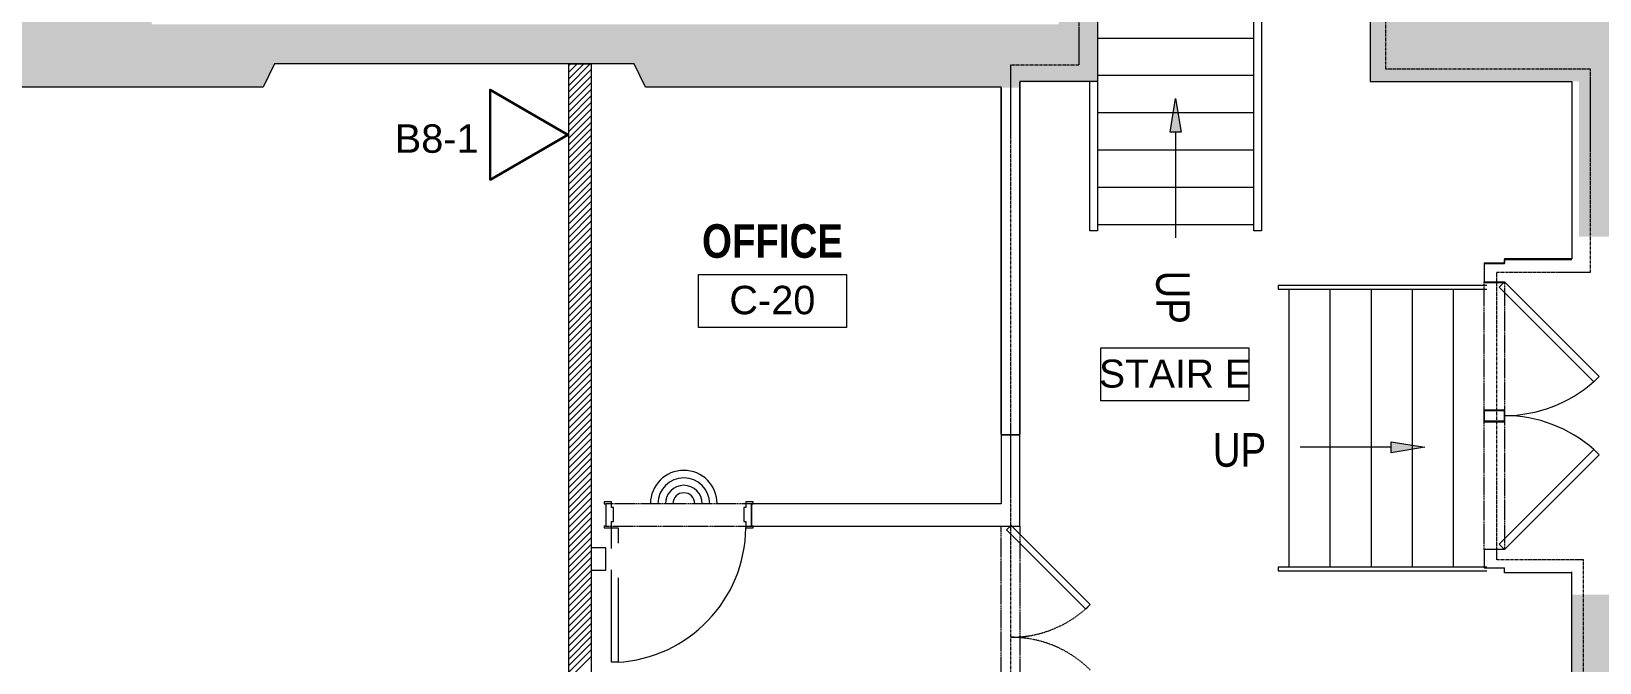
# Model space of a CAD drawing. Header units: inches. Extents: x 891 to 14187, y -1169 to 3232.
# Drawn here: x 2972.5 to 3393.1, y 2487.9 to 2657.2 of the extents above; entities that cross this region are included whole.
import ezdxf

# ---------------------------------------------------------------- set-up
doc = ezdxf.new("R2010")
doc.units = ezdxf.units.IN
doc.header["$MEASUREMENT"] = 0
doc.linetypes.add('IMPORT-IMPORT-HIDDEN2', pattern=[0.1875, 0.125, -0.0625])
doc.linetypes.add('IMPORT-IMPORT-PHANTOM2', pattern=[1.25, 0.625, -0.125, 0.125, -0.125, 0.125, -0.125])
doc.layers.add('_DROPS_IDFS', color=7, linetype='Continuous')
for name, color, linetype, lineweight in [('_OPTEC_LAYER', 1, 'Continuous', 30), ('A-CO -WALL', 7, 'Continuous', 9), ('A-CO-DOOR', 7, 'Continuous', 9), ('A-CO-RM TAG', 7, 'Continuous', 9), ('A-DOOR', 7, 'Continuous', 9), ('A-DOOR-EXG', 7, 'Continuous', 9), ('A-DOOR-HEAD', 7, 'IMPORT-IMPORT-HIDDEN2', 9), ('A-Hatch', 7, 'Continuous', 9), ('A-HATCH-1HR', 7, 'Continuous', 9), ('A-STAIR-EX_G', 7, 'Continuous', 9), ('A-STAIR-TAG', 7, 'Continuous', 9), ('A-WALL-INT NEW', 7, 'Continuous', 9), ('EX-EXT-CORE', 7, 'Continuous', 9), ('EX-Int Wall', 7, 'Continuous', 9), ('MUC-Text', 7, 'Continuous', 9), ('SPEAKER', 10, 'Continuous', 20), ('WALL TYPE', 7, 'IMPORT-IMPORT-PHANTOM2', 9)]:
    doc.layers.add(name, color=color, linetype=linetype, lineweight=lineweight)
doc.styles.add('Arial', font='arial.ttf', dxfattribs={"height": 7.623})
doc.styles.add('Arial Narrow_2', font='ARIALN.TTF', dxfattribs={"height": 9})
doc.styles.add('Arial Narrow_B', font='ARIALNB.TTF', dxfattribs={"height": 9})
doc.styles.add('Arial_1', font='arial.ttf', dxfattribs={"height": 7.5})

# ---------------------------------------------------------------- blocks, each defined once
blk = doc.blocks.new('_DATA')
at = {"layer": '_DROPS_IDFS', "color": 1, "lineweight": 30}
blk.add_lwpolyline([(24.61, 42.64), (12.55, 21.75), (36.67, 21.75)], close=True, dxfattribs=at)

msp = doc.modelspace()

# ---------------------------------------------------------------- hatches: boundary and pattern name
at = {"layer": 'A-Hatch'}
h = msp.add_hatch(color=9, dxfattribs=at)
h.paths.add_polyline_path([(902.98, 1392.82), (1989.97, 1392.82), (1989.97, 1512.82), (1996.97, 1512.82), (1996.97, 1539.9), (1996, 1539.9), (1996, 1644.32), (2009.46, 1644.32), (2009.46, 1668.07), (2006.46, 1668.07), (1997.97, 1676.55), (1997.97, 1680.58), (1997.87, 1680.58), (1997.87, 1684.89), (1989.97, 1684.89), (1989.97, 1680.82), (1952.41, 1680.82), (1952.41, 1656.82), (1958.41, 1656.82), (1958.41, 1633.82), (1984.41, 1633.82), (1982.41, 1561.82), (1952.41, 1561.82), (1952.41, 1496.82), (1960.41, 1496.82), (1960.41, 1426.82), (1759.1, 1426.82), (1758.63, 1426.43), (1758.31, 1426.82), (1618.55, 1426.82), (1618.55, 1417.82), (923.48, 1417.82), (923.48, 1659.82), (1020.74, 1659.82), (1020.74, 2639.14), (992.98, 2639.14), (992.98, 1680.82), (902.98, 1680.82)])
h.paths.add_polyline_path([(3252.83, 1512.82), (3414.94, 1512.82), (3414.94, 1648.82), (3485.94, 1648.82), (3485.94, 1617.82), (3590.94, 1617.82), (3590.94, 1648.82), (3647.76, 1648.82), (3647.76, 2678.99), (3563.76, 2678.99), (3563.76, 2801.87), (3653.76, 2801.87), (3653.76, 2933.87), (3525.76, 2933.87), (3525.76, 2891.87), (3542.76, 2891.87), (3542.76, 2901.87), (3622.76, 2901.87), (3622.76, 2843.87), (3525.76, 2843.87), (3525.76, 2801.87), (3439.74, 2801.87), (3439.74, 2712.4), (3384.94, 2712.4), (3384.94, 2679.34), (3298.58, 2679.32), (3298.58, 2671.34), (3331.58, 2671.34), (3331.58, 2643.73), (3387.6, 2643.73), (3387.6, 2602.12), (3410.69, 2602.12), (3410.69, 2506.12), (3385.6, 2506.12), (3385.6, 2213.73), (3478.36, 2213.73), (3478.36, 2221.26), (3556.25, 2221.26), (3556.25, 2247.26), (3478.36, 2247.26), (3478.36, 2320.26), (3556.25, 2320.26), (3556.25, 2345.26), (3478.36, 2345.26), (3478.36, 2420.26), (3574.37, 2420.26), (3574.37, 2445.26), (3478.36, 2445.26), (3478.36, 2479.57), (3439.74, 2479.57), (3439.74, 2493.26), (3578.02, 2493.26), (3578.02, 2505.26), (3439.74, 2505.26), (3439.74, 2601.26), (3530.8, 2601.26), (3530.8, 2613.26), (3491.98, 2613.26), (3491.98, 2699.77), (3544.98, 2699.77), (3544.98, 2656.26), (3623.39, 2656.26), (3623.36, 2505.26), (3614.02, 2505.26), (3614.02, 2493.26), (3623.36, 2493.26), (3623.2, 2445.26), (3604.37, 2445.26), (3604.37, 2420.26), (3623.36, 2420.26), (3623.36, 2345.26), (3586.25, 2345.26), (3586.25, 2320.26), (3623.36, 2320.26), (3623.36, 2247.26), (3586.25, 2247.26), (3586.25, 2221.26), (3623.36, 2221.26), (3623.36, 2145.26), (3587.2, 2145.51), (3586.28, 2120.04), (3623.36, 2119.26), (3623.36, 2038.66), (3588.24, 2040.57), (3586.25, 2016.68), (3623.36, 2014.66), (3623.36, 1965.26), (3586.93, 1964.56), (3587.07, 1957.11), (3623.36, 1958.25), (3623.36, 1907.41), (3586.97, 1906.63), (3587.07, 1898.63), (3623.36, 1899.41), (3623.36, 1847.41), (3587.7, 1847.41), (3587.79, 1839.41), (3623.36, 1839.41), (3624.09, 1790.91), (3588.39, 1790.68), (3588.49, 1782.18), (3624.22, 1782.41), (3624.9, 1737.92), (3589.04, 1737.24), (3589.14, 1728.74), (3625.03, 1729.42), (3625.85, 1675.41), (3559.85, 1675.41), (3559.85, 1650.41), (3513.85, 1647.41), (3513.85, 1675.41), (3465.85, 1675.41), (3465.85, 1678.32), (3386.6, 1678.32), (3386.6, 1539.9), (3252.83, 1539.9)])
h.paths.add_polyline_path([(3386.6, 1751.32), (3465.5, 1751.32), (3464.85, 1781.41), (3558.94, 1782), (3558.89, 1790.5), (3464.85, 1789.91), (3465.85, 1825.41), (3440.85, 1825.41), (3440.85, 1841.41), (3532.85, 1841.41), (3532.85, 1839.41), (3558.2, 1839.41), (3558.2, 1847.41), (3532.85, 1847.41), (3532.85, 1884.41), (3520.85, 1884.41), (3520.85, 1852.74), (3441.85, 1852.74), (3441.85, 1863.74), (3414.94, 1863.74), (3414.94, 1851.12), (3386.6, 1851.12), (3386.6, 1812.64), (3330.6, 1812.64), (3330.6, 1774.05), (3386.6, 1774.05)])
h.paths.add_polyline_path([(1020.74, 2639.04), (1020.74, 3214.97), (1056.98, 3214.97), (1056.98, 3232.36), (992.98, 3232.36), (992.98, 2639.04)])
h = msp.add_hatch(color=9, dxfattribs=at)
h.paths.add_polyline_path([(2360.64, 2633.56), (2384.64, 2633.56), (2384.64, 2642.06), (2440.64, 2642.06), (2443.67, 2648.3), (2456, 2648.3), (2456, 2674.3), (2452.5, 2674.3), (2452.5, 2679.3), (2431.95, 2679.3), (2431.95, 2717.87), (2404.53, 2765.36), (2404.53, 2802.37), (2377.63, 2802.37), (2377.63, 2781.42), (2387.27, 2769.93), (2383.18, 2722.3), (2363.64, 2683.56), (2363.64, 2681.56), (2360.64, 2681.56), (2360.64, 2639.56)])
h.paths.add_polyline_path([(3137.17, 2642.06), (3237.6, 2642.06), (3237.6, 2643.53), (3258.39, 2643.53), (3258.39, 2676.84), (3247.99, 2676.84), (3247.99, 2659.03), (3004.77, 2659.03), (3004.77, 2679.34), (2932.5, 2679.3), (2932.5, 2674.3), (2929, 2674.3), (2929.01, 2648.3), (2936.14, 2648.3), (2939.17, 2642.06), (3034.64, 2642.06), (3037.67, 2648.3), (3134.14, 2648.3), (3136.55, 2643.34)])
h.paths.add_polyline_path([(2638.64, 2642.06), (2641.67, 2648.3), (2654, 2648.3), (2654, 2674.3), (2650.5, 2674.3), (2650.5, 2679.3), (2536.5, 2679.3), (2536.5, 2674.3), (2533, 2674.3), (2533.01, 2648.3), (2540.14, 2648.3), (2543.17, 2642.06)])
h.paths.add_polyline_path([(2836.64, 2642.06), (2839.67, 2648.3), (2852, 2648.3), (2852, 2674.3), (2848.5, 2674.3), (2848.5, 2679.3), (2734.5, 2679.3), (2734.5, 2674.3), (2731, 2674.3), (2731.01, 2648.3), (2738.14, 2648.3), (2741.17, 2642.06)])
at = {"layer": 'MUC-Text'}
for points in [[(3277.89, 2630.14), (3280.89, 2630.14), (3279.39, 2639.14)], [(3337.2, 2544.16), (3346.2, 2545.66), (3337.2, 2547.16)]]:
    msp.add_hatch(color=8, dxfattribs=at).paths.add_polyline_path(points)

# ---------------------------------------------------------------- linework, layer by layer
at = {"layer": 'A-CO -WALL', "color": 135, "lineweight": 20}
for p, q in [((3237.6, 2548.97), (3232.6, 2548.97)), ((3232.6, 2548.97), (3232.6, 2530.53)), ((3237.6, 2524.53), (3237.6, 2548.97)), ((3232.6, 2530.53), (3165.6, 2530.53)), ((3165.6, 2530.53), (3165.6, 2524.53)), ((3165.6, 2524.53), (3234.46, 2524.53)), ((3232.6, 2524.53), (3237.6, 2524.53)), ((3126.6, 2518.74), (3122.6, 2518.74)), ((3126.6, 2512.74), (3126.6, 2518.74)), ((3122.6, 2512.74), (3126.6, 2512.74))]:
    msp.add_line(p, q, dxfattribs=at)
at = {"layer": 'A-CO-DOOR', "color": 8, "flags": 128}
for points in [[(3126.1, 2530.53), (3126.6, 2530.53), (3126.6, 2524.53), (3126.1, 2524.53), (3126.1, 2524.03), (3128.1, 2524.03), (3128.1, 2525.78), (3128.61, 2525.78), (3128.61, 2529.53), (3128.1, 2529.53), (3128.1, 2531.03), (3126.1, 2531.03)], [(3164.1, 2524.03), (3166.1, 2524.03), (3166.1, 2524.53), (3165.6, 2524.53), (3165.6, 2530.53), (3166.1, 2530.53), (3166.1, 2531.03), (3164.1, 2531.03), (3164.1, 2529.53), (3163.59, 2529.53), (3163.59, 2525.78), (3164.1, 2525.78)]]:
    msp.add_lwpolyline(points, close=True, dxfattribs=at)
for points in [[(3128.1, 2518.54), (3128.1, 2524.03), (3129.85, 2524.03), (3129.85, 2519.95)], [(3129.85, 2510.62), (3129.85, 2488.03), (3128.1, 2488.03), (3128.1, 2512.79)]]:
    msp.add_lwpolyline(points, dxfattribs=at)
at = {"layer": 'A-CO-DOOR', "color": 55, "lineweight": 13, "flags": 128}
for points in [[(3128.1, 2518.54), (3128.1, 2524.03), (3129.85, 2524.03), (3129.85, 2519.95)], [(3129.85, 2510.62), (3129.85, 2488.03), (3128.1, 2488.03), (3128.1, 2512.79)]]:
    msp.add_lwpolyline(points, dxfattribs=at)
at = {"layer": 'A-CO-DOOR', "color": 8}
msp.add_arc((3127.61, 2524.48), 36.5, 273.1299, 359.2953, dxfattribs=at)
at = {"layer": 'A-CO-RM TAG', "color": 8, "flags": 128}
msp.add_lwpolyline([(3151.39, 2592.02), (3191.07, 2592.02), (3191.07, 2577.8), (3151.39, 2577.8)], close=True, dxfattribs=at)
at = {"layer": 'A-DOOR', "color": 8}
for p, q in [((3235.28, 2524.73), (3234.04, 2523.49)), ((3256.49, 2503.52), (3235.28, 2524.73)), ((3234.04, 2523.49), (3255.26, 2502.28)), ((3255.26, 2502.28), (3256.49, 2503.52))]:
    msp.add_line(p, q, dxfattribs=at)
at = {"layer": 'A-DOOR', "color": 8, "linetype": 'IMPORT-IMPORT-HIDDEN2'}
for centre, start, end in [((3235.28, 2524.73), 270, 315), ((3235.28, 2464.73), 45, 90)]:
    msp.add_arc(centre, 30, start, end, dxfattribs=at)
at = {"layer": 'A-DOOR-EXG', "color": 8, "flags": 128}
msp.add_lwpolyline([(3367.59, 2590.02), (3392.95, 2564.66), (3391.54, 2563.25), (3366.18, 2588.61)], close=True, dxfattribs=at)
at = {"layer": 'A-DOOR-EXG', "color": 8}
msp.add_lwpolyline([(3367.59, 2518.3), (3392.95, 2543.65), (3391.54, 2545.06), (3366.18, 2519.7)], close=True, dxfattribs=at)
for centre, start, end in [((3367.52, 2590.45), 270.1238, 311.4653), ((3367.51, 2517.87), 48.5347, 89.8762)]:
    msp.add_arc(centre, 36.29, start, end, dxfattribs=at)
at = {"layer": 'A-DOOR-HEAD', "color": 8}
for p, q in [((3362.09, 2590.02), (3367.59, 2590.02)), ((3362.09, 2518.3), (3362.09, 2590.02)), ((3367.59, 2590.02), (3367.59, 2518.3)), ((3232.6, 2524.53), (3237.6, 2524.53)), ((3232.6, 2464.73), (3232.6, 2524.53)), ((3237.6, 2524.53), (3237.6, 2464.73)), ((3367.59, 2518.3), (3362.09, 2518.3))]:
    msp.add_line(p, q, dxfattribs=at)
at = {"layer": 'A-DOOR-HEAD', "color": 8, "flags": 128}
msp.add_lwpolyline([(3126.6, 2524.53), (3165.6, 2524.53), (3165.6, 2530.53), (3126.6, 2530.53)], close=True, dxfattribs=at)
at = {"layer": 'A-HATCH-1HR', "color": 8}
for p, q in [((3116.6, 2647.99), (3117.1, 2648.49)), ((3116.6, 2646.23), (3118.87, 2648.49)), ((3116.6, 2644.46), (3120.64, 2648.49)), ((3116.6, 2642.69), (3122.4, 2648.49)), ((3116.6, 2640.92), (3122.6, 2646.92)), ((3116.6, 2639.15), (3122.6, 2645.15)), ((3116.6, 2637.39), (3122.6, 2643.39)), ((3116.6, 2635.62), (3122.6, 2641.62)), ((3116.6, 2633.85), (3122.6, 2639.85)), ((3116.6, 2632.08), (3122.6, 2638.08)), ((3116.6, 2630.32), (3122.6, 2636.32)), ((3116.6, 2628.55), (3122.6, 2634.55)), ((3116.6, 2626.78), (3122.6, 2632.78)), ((3116.6, 2625.01), (3122.6, 2631.01)), ((3116.6, 2623.24), (3122.6, 2629.24)), ((3116.6, 2621.48), (3122.6, 2627.48)), ((3116.6, 2619.71), (3122.6, 2625.71)), ((3116.6, 2617.94), (3122.6, 2623.94)), ((3116.6, 2616.17), (3122.6, 2622.17)), ((3116.6, 2614.41), (3122.6, 2620.41)), ((3116.6, 2612.64), (3122.6, 2618.64)), ((3116.6, 2610.87), (3122.6, 2616.87)), ((3116.6, 2609.1), (3122.6, 2615.1)), ((3116.6, 2607.33), (3122.6, 2613.33)), ((3116.6, 2605.57), (3122.6, 2611.57)), ((3116.6, 2603.8), (3122.6, 2609.8)), ((3116.6, 2602.03), (3122.6, 2608.03)), ((3116.6, 2600.26), (3122.6, 2606.26)), ((3116.6, 2598.5), (3122.6, 2604.5)), ((3116.6, 2596.73), (3122.6, 2602.73)), ((3116.6, 2594.96), (3122.6, 2600.96)), ((3116.6, 2593.19), (3122.6, 2599.19)), ((3116.6, 2591.42), (3122.6, 2597.42)), ((3116.6, 2589.66), (3122.6, 2595.66)), ((3116.6, 2587.89), (3122.6, 2593.89)), ((3116.6, 2586.12), (3122.6, 2592.12)), ((3116.6, 2584.35), (3122.6, 2590.35)), ((3116.6, 2582.59), (3122.6, 2588.59)), ((3116.6, 2580.82), (3122.6, 2586.82)), ((3116.6, 2579.05), (3122.6, 2585.05)), ((3116.6, 2577.28), (3122.6, 2583.28)), ((3116.6, 2575.51), (3122.6, 2581.51)), ((3116.6, 2573.75), (3122.6, 2579.75)), ((3116.6, 2571.98), (3122.6, 2577.98)), ((3116.6, 2570.21), (3122.6, 2576.21)), ((3116.6, 2568.44), (3122.6, 2574.44)), ((3116.6, 2566.68), (3122.6, 2572.68)), ((3116.6, 2564.91), (3122.6, 2570.91)), ((3116.6, 2563.14), (3122.6, 2569.14)), ((3116.6, 2561.37), (3122.6, 2567.37)), ((3116.6, 2559.6), (3122.6, 2565.6)), ((3116.6, 2557.84), (3122.6, 2563.84)), ((3116.6, 2556.07), (3122.6, 2562.07)), ((3116.6, 2554.3), (3122.6, 2560.3)), ((3116.6, 2552.53), (3122.6, 2558.53)), ((3116.6, 2550.77), (3122.6, 2556.77)), ((3116.6, 2549), (3122.6, 2555)), ((3116.6, 2547.23), (3122.6, 2553.23)), ((3116.6, 2545.46), (3122.6, 2551.46)), ((3116.6, 2543.69), (3122.6, 2549.69)), ((3116.6, 2541.93), (3122.6, 2547.93)), ((3116.6, 2540.16), (3122.6, 2546.16)), ((3116.6, 2538.39), (3122.6, 2544.39)), ((3116.6, 2536.62), (3122.6, 2542.62)), ((3116.6, 2534.86), (3122.6, 2540.86)), ((3116.6, 2533.09), (3122.6, 2539.09)), ((3116.6, 2531.32), (3122.6, 2537.32)), ((3116.6, 2529.55), (3122.6, 2535.55)), ((3116.6, 2527.79), (3122.6, 2533.79)), ((3116.6, 2526.02), (3122.6, 2532.02)), ((3116.6, 2524.25), (3122.6, 2530.25)), ((3116.6, 2522.48), (3122.6, 2528.48)), ((3116.6, 2520.71), (3122.6, 2526.71)), ((3116.6, 2518.95), (3122.6, 2524.95)), ((3116.6, 2517.18), (3122.6, 2523.18)), ((3116.6, 2515.41), (3122.6, 2521.41)), ((3116.6, 2513.64), (3122.6, 2519.64)), ((3116.6, 2511.88), (3122.6, 2517.88)), ((3116.6, 2510.11), (3122.6, 2516.11)), ((3116.6, 2508.34), (3122.6, 2514.34)), ((3116.6, 2506.57), (3122.6, 2512.57)), ((3116.6, 2504.8), (3122.6, 2510.8)), ((3116.6, 2503.04), (3122.6, 2509.04)), ((3116.6, 2501.27), (3122.6, 2507.27)), ((3116.6, 2499.5), (3122.6, 2505.5)), ((3116.6, 2497.73), (3122.6, 2503.73)), ((3116.6, 2495.97), (3122.6, 2501.97)), ((3116.6, 2494.2), (3122.6, 2500.2)), ((3116.6, 2492.43), (3122.6, 2498.43)), ((3116.6, 2490.66), (3122.6, 2496.66)), ((3116.6, 2488.89), (3122.6, 2494.89)), ((3116.6, 2487.13), (3122.6, 2493.13)), ((3116.6, 2485.36), (3122.6, 2491.36)), ((3116.6, 2483.59), (3122.6, 2489.59))]:
    msp.add_line(p, q, dxfattribs=at)
at = {"layer": 'A-STAIR-EX_G', "color": 8}
for p, q in [((3300.39, 2603.73), (3300.39, 2671.34)), ((3302.39, 2671.34), (3302.39, 2603.73)), ((3300.39, 2655.3), (3258.39, 2655.3)), ((3256.39, 2603.73), (3256.39, 2643.73)), ((3300.39, 2645.3), (3258.39, 2645.3)), ((3258.39, 2643.73), (3258.39, 2603.73)), ((3300.39, 2635.3), (3258.39, 2635.3)), ((3300.39, 2625.3), (3258.39, 2625.3)), ((3300.39, 2615.3), (3258.39, 2615.3)), ((3258.39, 2603.73), (3256.39, 2603.73)), ((3300.39, 2605.3), (3258.39, 2605.3)), ((3302.39, 2603.73), (3300.39, 2603.73)), ((3362.89, 2589.04), (3306.89, 2589.04)), ((3306.89, 2589.04), (3306.89, 2588.04)), ((3306.89, 2588.04), (3362.89, 2588.04)), ((3309.87, 2513.54), (3309.87, 2588.04)), ((3320.87, 2513.54), (3320.87, 2588.04)), ((3331.87, 2513.54), (3331.87, 2588.04)), ((3342.87, 2513.54), (3342.87, 2588.04)), ((3353.87, 2513.54), (3353.87, 2588.04)), ((3362.89, 2513.54), (3306.89, 2513.54)), ((3306.89, 2513.54), (3306.89, 2512.54)), ((3306.89, 2512.54), (3362.89, 2512.54))]:
    msp.add_line(p, q, dxfattribs=at)
at = {"layer": 'A-STAIR-TAG', "color": 8, "flags": 128}
msp.add_lwpolyline([(3259.32, 2572.3), (3299, 2572.3), (3299, 2558.08), (3259.32, 2558.08)], close=True, dxfattribs=at)
at = {"layer": 'A-WALL-INT NEW', "color": 135, "lineweight": 20}
for p, q in [((3116.6, 2648.49), (3122.6, 2648.49)), ((3116.6, 2276.3), (3116.6, 2648.49)), ((3122.6, 2648.49), (3122.6, 2270.3))]:
    msp.add_line(p, q, dxfattribs=at)
at = {"layer": 'EX-EXT-CORE', "color": 8}
for p, q in [((3258.39, 2674.34), (3258.39, 2643.73)), ((3331.58, 2671.34), (3331.58, 2643.73)), ((3037.67, 2648.49), (3034.64, 2642.25)), ((3134.14, 2648.49), (3037.67, 2648.49)), ((3137.17, 2642.25), (3134.14, 2648.49)), ((3034.64, 2642.25), (2939.17, 2642.25)), ((3232.6, 2642.25), (3137.17, 2642.25)), ((3232.6, 2549.16), (3232.6, 2642.25)), ((3258.39, 2643.73), (3237.6, 2643.73)), ((3237.6, 2643.73), (3237.6, 2549.16)), ((3331.58, 2643.73), (3385.6, 2643.73)), ((3385.6, 2643.73), (3385.6, 2596.23)), ((3385.6, 2596.23), (3367.6, 2596.23)), ((3367.6, 2596.23), (3367.6, 2595.02)), ((3367.59, 2595.02), (3362.09, 2595.02)), ((3362.09, 2595.02), (3362.09, 2590.02)), ((3362.09, 2590.02), (3367.59, 2590.02)), ((3367.59, 2555.6), (3362.09, 2555.6)), ((3362.09, 2555.6), (3362.09, 2552.72)), ((3367.59, 2552.72), (3367.59, 2555.6)), ((3232.6, 2548.97), (3237.6, 2548.97)), ((3362.09, 2552.72), (3367.59, 2552.72)), ((3367.59, 2518.3), (3362.09, 2518.3)), ((3362.09, 2518.3), (3362.09, 2513.3)), ((3362.09, 2513.3), (3367.59, 2513.3)), ((3367.6, 2512.23), (3367.6, 2513.3)), ((3385.6, 2457.73), (3385.6, 2512.23))]:
    msp.add_line(p, q, dxfattribs=at)
at = {"layer": 'EX-Int Wall', "color": 8}
for p, q in [((3232.6, 2642.06), (3232.6, 2548.97)), ((3237.6, 2548.97), (3237.6, 2643.53)), ((3367.6, 2594.82), (3367.6, 2596.03)), ((3367.6, 2596.03), (3385.6, 2596.03)), ((3367.59, 2594.82), (3362.09, 2594.82)), ((3362.09, 2594.82), (3362.09, 2589.82)), ((3362.09, 2589.82), (3367.59, 2589.82)), ((3367.59, 2555.4), (3362.09, 2555.4)), ((3362.09, 2555.4), (3362.09, 2552.52)), ((3367.59, 2552.52), (3367.59, 2555.4)), ((3232.6, 2548.97), (3237.6, 2548.97)), ((3362.09, 2552.52), (3367.59, 2552.52)), ((3362.09, 2518.1), (3362.09, 2513.3)), ((3367.6, 2512.03), (3367.6, 2513.1)), ((3385.6, 2512.03), (3367.6, 2512.03))]:
    msp.add_line(p, q, dxfattribs=at)
at = {"layer": 'MUC-Text', "color": 8}
for p, q in [((3277.89, 2630.14), (3279.39, 2639.14)), ((3279.39, 2639.14), (3280.89, 2630.14)), ((3280.89, 2630.14), (3277.89, 2630.14)), ((3279.39, 2630.14), (3279.39, 2610.85)), ((3279.39, 2610.85), (3279.39, 2601.85)), ((3321.82, 2545.66), (3312.82, 2545.66)), ((3337.2, 2545.66), (3321.82, 2545.66)), ((3337.2, 2544.16), (3337.2, 2547.16)), ((3337.2, 2547.16), (3346.2, 2545.66)), ((3346.2, 2545.66), (3337.2, 2544.16))]:
    msp.add_line(p, q, dxfattribs=at)
at = {"layer": 'SPEAKER', "color": 3}
for radius in [8.94, 6.94, 4.94, 2.93]:
    msp.add_arc((3147.47, 2530.53), radius, 0, 180, dxfattribs=at)
at = {"layer": 'WALL TYPE', "color": 8}
for p, q in [((3253.46, 2675.34), (3253.46, 2648.1)), ((3335.73, 2647), (3335.73, 2675.34)), ((3253.46, 2648.1), (3235.09, 2648.1)), ((3235.09, 2648.1), (3235.09, 2454.44)), ((3390.66, 2647), (3335.73, 2647)), ((3390.66, 2592.65), (3390.66, 2647)), ((3365.56, 2515.48), (3365.56, 2592.65)), ((3365.56, 2592.65), (3390.66, 2592.65)), ((3388.78, 2515.48), (3365.56, 2515.48)), ((3388.78, 2454.44), (3388.78, 2515.48))]:
    msp.add_line(p, q, dxfattribs=at)

# ---------------------------------------------------------------- block references
at = {"layer": '_OPTEC_LAYER', "rotation": 270}
msp.add_blockref('_DATA', (3073.76, 2654.07), dxfattribs=at)

# ---------------------------------------------------------------- texts
at = {"layer": '_OPTEC_LAYER', "insert": (3069.95, 2632.24), "char_height": 7.623, "attachment_point": 1, "style": 'Arial'}
msp.add_mtext_dynamic_manual_height_columns('B8-1', width=5.9059, gutter_width=1, heights=[0.748], dxfattribs=at)
at = {"layer": 'A-STAIR-TAG', "style": 'Arial_1'}
msp.add_text('STAIR E', height=7.5, dxfattribs=at).set_placement((3258.83, 2561.67))
at = {"layer": 'MUC-Text'}
for s, height, style, p in [('OFFICE', 9, 'Arial Narrow_B', (3152.36, 2596.46)), ('C-20', 7.623, 'Arial', (3159.68, 2581.33)), ('UP', 9, 'Arial Narrow_2', (3289.36, 2540.45))]:
    msp.add_text(s, height=height, dxfattribs=dict(at, style=style)).set_placement(p)
at = {"layer": 'MUC-Text', "style": 'Arial Narrow_2'}
msp.add_text('UP', height=9, rotation=270, dxfattribs=at).set_placement((3274.18, 2593.04))

doc.saveas('drawing.dxf')
